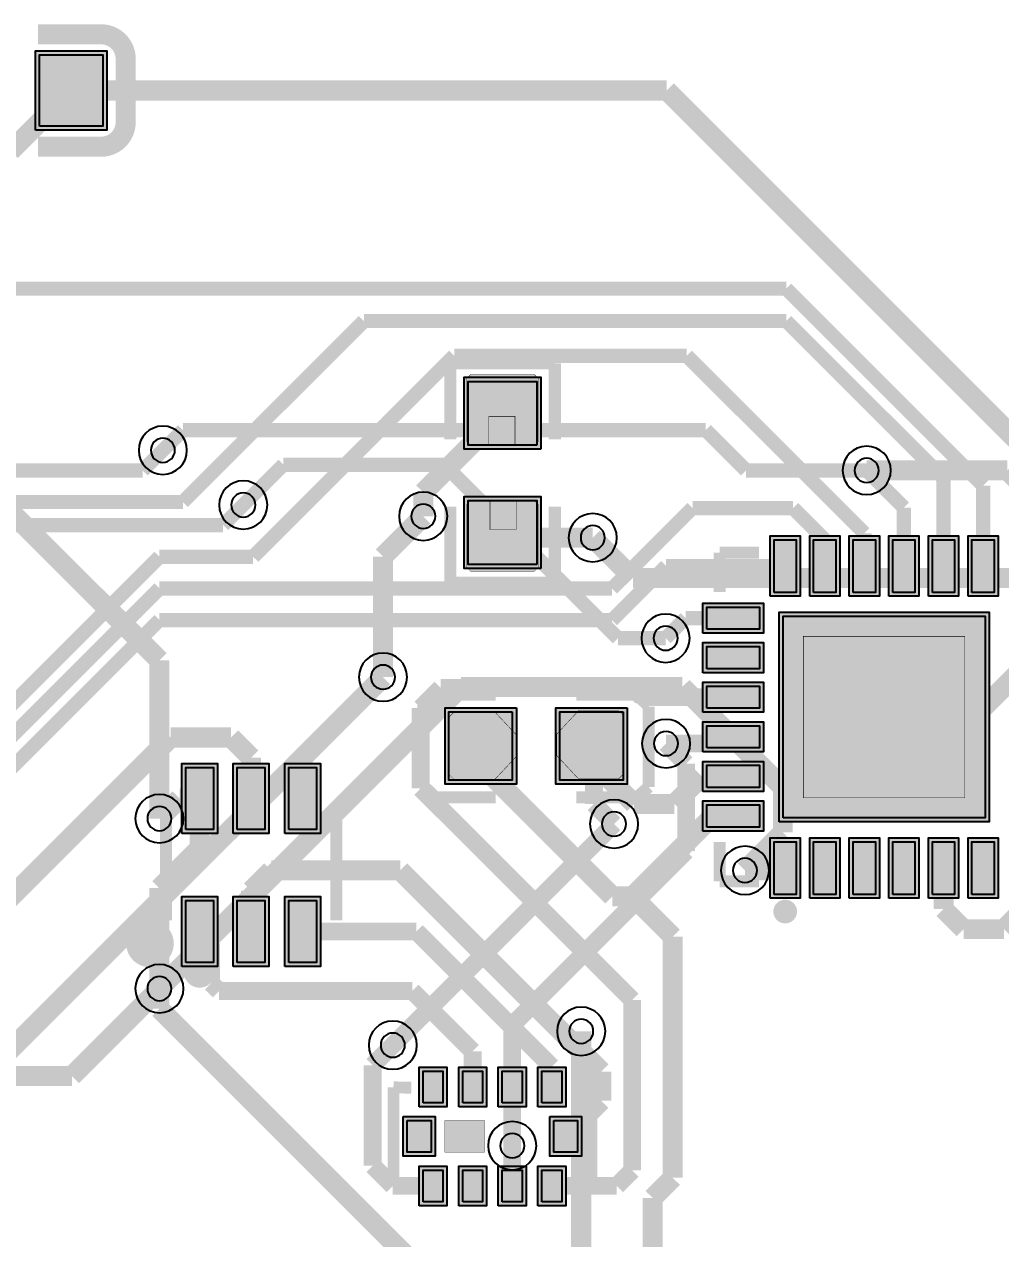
# Model space of a CAD drawing. Header units: millimetres. Extents: x 15 to 87.1, y 6.4 to 62.
# Drawn here: x 60.51 to 72.84, y 38.33 to 53.67 of the extents above; entities that cross this region are included whole.
import ezdxf

# ---------------------------------------------------------------- set-up
doc = ezdxf.new("R2010")
doc.units = ezdxf.units.MM
doc.header["$MEASUREMENT"] = 0
for name, color, linetype, true_color in [('Bottom-Layer', 7, 'Continuous', 0x0000ff), ('Document-Layer', 7, 'Continuous', 0xffffff), ('Hole-Layer', 7, 'Continuous', 0x222222), ('Multi-Layer', 7, 'Continuous', 0xc0c0c0), ('Top-Layer', 7, 'Continuous', 0xff0000), ('Top-Paste-Mask-Layer', 7, 'Continuous', 0x808080), ('Top-Silkscreen-Layer', 7, 'Continuous', 0xffcc00), ('Top-Solder-Mask-Layer', 7, 'Continuous', 0x800080)]:
    doc.layers.add(name, color=color, linetype=linetype, true_color=true_color)

msp = doc.modelspace()

# ---------------------------------------------------------------- hatches: boundary and pattern name
at = {"layer": 'Document-Layer'}
msp.add_hatch(color=256, dxfattribs=at).paths.add_polyline_path([(65.821, 39.824), (66.321, 39.824), (66.321, 39.424), (65.821, 39.424)])
msp.add_hatch(color=256, dxfattribs=at).paths.add_polyline_path([(65.821, 39.824), (66.321, 39.824), (66.321, 39.424), (65.821, 39.424)])
at = {"layer": 'Top-Layer'}
for points in [[(60.699, 52.387), (60.699, 53.287), (61.499, 53.287), (61.499, 52.387)], [(66.98, 48.356), (66.116, 48.356), (66.116, 49.163), (66.98, 49.163)], [(66.98, 46.849), (66.116, 46.849), (66.116, 47.656), (66.98, 47.656)], [(69.979, 46.497), (69.979, 47.162), (70.259, 47.162), (70.259, 46.497)], [(70.478, 46.497), (70.478, 47.162), (70.758, 47.162), (70.758, 46.497)], [(70.979, 46.497), (70.979, 47.162), (71.259, 47.162), (71.259, 46.497)], [(71.478, 46.497), (71.478, 47.162), (71.758, 47.162), (71.758, 46.497)], [(71.979, 46.497), (71.979, 47.162), (72.259, 47.162), (72.259, 46.497)], [(72.478, 46.497), (72.478, 47.162), (72.758, 47.162), (72.758, 46.497)], [(69.128, 46.032), (69.128, 46.312), (69.793, 46.312), (69.793, 46.032)], [(70.093, 43.647), (70.093, 46.197), (72.643, 46.197), (72.643, 43.647)], [(69.128, 45.532), (69.128, 45.812), (69.793, 45.812), (69.793, 45.532)], [(69.128, 45.032), (69.128, 45.312), (69.793, 45.312), (69.793, 45.032)], [(66.672, 44.988), (66.672, 44.124), (65.872, 44.124), (65.872, 44.988)], [(68.072, 44.988), (68.072, 44.124), (67.272, 44.124), (67.272, 44.988)], [(69.128, 44.532), (69.128, 44.812), (69.793, 44.812), (69.793, 44.532)], [(62.548, 43.503), (62.548, 44.283), (62.898, 44.283), (62.898, 43.503)], [(63.198, 43.503), (63.198, 44.283), (63.548, 44.283), (63.548, 43.503)], [(63.848, 43.503), (63.848, 44.283), (64.198, 44.283), (64.198, 43.503)], [(69.128, 44.032), (69.128, 44.312), (69.793, 44.312), (69.793, 44.032)], [(69.128, 43.532), (69.128, 43.812), (69.793, 43.812), (69.793, 43.532)], [(69.979, 42.682), (69.979, 43.347), (70.259, 43.347), (70.259, 42.682)], [(70.478, 42.682), (70.478, 43.347), (70.758, 43.347), (70.758, 42.682)], [(70.979, 42.682), (70.979, 43.347), (71.259, 43.347), (71.259, 42.682)], [(71.478, 42.682), (71.478, 43.347), (71.758, 43.347), (71.758, 42.682)], [(71.979, 42.682), (71.979, 43.347), (72.259, 43.347), (72.259, 42.682)], [(72.478, 42.682), (72.478, 43.347), (72.758, 43.347), (72.758, 42.682)], [(62.548, 41.823), (62.548, 42.603), (62.898, 42.603), (62.898, 41.823)], [(63.198, 41.823), (63.198, 42.603), (63.548, 42.603), (63.548, 41.823)], [(63.848, 41.823), (63.848, 42.603), (64.198, 42.603), (64.198, 41.823)], [(65.546, 40.049), (65.546, 40.449), (65.796, 40.449), (65.796, 40.049)], [(66.046, 40.049), (66.046, 40.449), (66.296, 40.449), (66.296, 40.049)], [(66.546, 40.049), (66.546, 40.449), (66.796, 40.449), (66.796, 40.049)], [(67.046, 40.049), (67.046, 40.449), (67.296, 40.449), (67.296, 40.049)], [(65.346, 39.824), (65.646, 39.824), (65.646, 39.424), (65.346, 39.424)], [(67.196, 39.824), (67.496, 39.824), (67.496, 39.424), (67.196, 39.424)], [(65.546, 38.799), (65.546, 39.199), (65.796, 39.199), (65.796, 38.799)], [(66.046, 38.799), (66.046, 39.199), (66.296, 39.199), (66.296, 38.799)], [(66.546, 38.799), (66.546, 39.199), (66.796, 39.199), (66.796, 38.799)], [(67.046, 38.799), (67.046, 39.199), (67.296, 39.199), (67.296, 38.799)]]:
    msp.add_hatch(color=256, dxfattribs=at).paths.add_polyline_path(points)
at = {"layer": 'Top-Paste-Mask-Layer'}
for points in [[(60.699, 52.387), (60.699, 53.287), (61.499, 53.287), (61.499, 52.387)], [(66.098, 49.201), (66.148, 49.251), (66.948, 49.251), (66.998, 49.201), (66.998, 48.401), (66.948, 48.351), (66.706, 48.351), (66.706, 48.721), (66.376, 48.721), (66.376, 48.351), (66.148, 48.351), (66.098, 48.401)], [(66.098, 49.201), (66.148, 49.251), (66.948, 49.251), (66.998, 49.201), (66.998, 48.401), (66.948, 48.351), (66.706, 48.351), (66.706, 48.721), (66.376, 48.721), (66.376, 48.351), (66.148, 48.351), (66.098, 48.401)], [(66.998, 46.811), (66.948, 46.761), (66.148, 46.761), (66.098, 46.811), (66.098, 47.611), (66.148, 47.661), (66.39, 47.661), (66.39, 47.291), (66.72, 47.291), (66.72, 47.661), (66.948, 47.661), (66.998, 47.611)], [(66.998, 46.811), (66.948, 46.761), (66.148, 46.761), (66.098, 46.811), (66.098, 47.611), (66.148, 47.661), (66.39, 47.661), (66.39, 47.291), (66.72, 47.291), (66.72, 47.661), (66.948, 47.661), (66.998, 47.611)], [(69.978, 47.162), (70.258, 47.162), (70.258, 46.497), (69.978, 46.497)], [(69.978, 47.162), (70.258, 47.162), (70.258, 46.497), (69.978, 46.497)], [(70.478, 47.162), (70.758, 47.162), (70.758, 46.497), (70.478, 46.497)], [(70.478, 47.162), (70.758, 47.162), (70.758, 46.497), (70.478, 46.497)], [(70.978, 47.162), (71.258, 47.162), (71.258, 46.497), (70.978, 46.497)], [(70.978, 47.162), (71.258, 47.162), (71.258, 46.497), (70.978, 46.497)], [(71.478, 47.162), (71.758, 47.162), (71.758, 46.497), (71.478, 46.497)], [(71.478, 47.162), (71.758, 47.162), (71.758, 46.497), (71.478, 46.497)], [(71.978, 47.162), (72.258, 47.162), (72.258, 46.497), (71.978, 46.497)], [(71.978, 47.162), (72.258, 47.162), (72.258, 46.497), (71.978, 46.497)], [(72.478, 47.162), (72.758, 47.162), (72.758, 46.497), (72.478, 46.497)], [(72.478, 47.162), (72.758, 47.162), (72.758, 46.497), (72.478, 46.497)], [(69.793, 46.032), (69.128, 46.032), (69.128, 46.312), (69.793, 46.312)], [(69.793, 46.032), (69.128, 46.032), (69.128, 46.312), (69.793, 46.312)], [(70.348, 45.942), (72.388, 45.942), (72.388, 43.902), (70.348, 43.902)], [(70.348, 45.942), (72.388, 45.942), (72.388, 43.902), (70.348, 43.902)], [(69.793, 45.532), (69.128, 45.532), (69.128, 45.812), (69.793, 45.812)], [(69.793, 45.532), (69.128, 45.532), (69.128, 45.812), (69.793, 45.812)], [(69.793, 45.032), (69.128, 45.032), (69.128, 45.312), (69.793, 45.312)], [(69.793, 45.032), (69.128, 45.032), (69.128, 45.312), (69.793, 45.312)], [(66.721, 44.699), (66.721, 44.422), (66.446, 44.128), (65.943, 44.128), (65.879, 44.192), (65.879, 44.928), (65.943, 44.992), (66.446, 44.992)], [(66.721, 44.699), (66.721, 44.422), (66.446, 44.128), (65.943, 44.128), (65.879, 44.192), (65.879, 44.928), (65.943, 44.992), (66.446, 44.992)], [(67.236, 44.71), (67.51, 45.004), (68.014, 45.004), (68.078, 44.939), (68.078, 44.204), (68.014, 44.139), (67.51, 44.139), (67.236, 44.433)], [(67.236, 44.71), (67.51, 45.004), (68.014, 45.004), (68.078, 44.939), (68.078, 44.204), (68.014, 44.139), (67.51, 44.139), (67.236, 44.433)], [(69.793, 44.532), (69.128, 44.532), (69.128, 44.812), (69.793, 44.812)], [(69.793, 44.532), (69.128, 44.532), (69.128, 44.812), (69.793, 44.812)], [(62.548, 43.503), (62.548, 44.283), (62.898, 44.283), (62.898, 43.503)], [(63.198, 43.503), (63.198, 44.283), (63.548, 44.283), (63.548, 43.503)], [(63.848, 43.503), (63.848, 44.283), (64.198, 44.283), (64.198, 43.503)], [(69.793, 44.032), (69.128, 44.032), (69.128, 44.312), (69.793, 44.312)], [(69.793, 44.032), (69.128, 44.032), (69.128, 44.312), (69.793, 44.312)], [(69.793, 43.532), (69.128, 43.532), (69.128, 43.812), (69.793, 43.812)], [(69.793, 43.532), (69.128, 43.532), (69.128, 43.812), (69.793, 43.812)], [(69.978, 42.682), (69.978, 43.347), (70.258, 43.347), (70.258, 42.682)], [(69.978, 42.682), (69.978, 43.347), (70.258, 43.347), (70.258, 42.682)], [(70.478, 42.682), (70.478, 43.347), (70.758, 43.347), (70.758, 42.682)], [(70.478, 42.682), (70.478, 43.347), (70.758, 43.347), (70.758, 42.682)], [(70.978, 42.682), (70.978, 43.347), (71.258, 43.347), (71.258, 42.682)], [(70.978, 42.682), (70.978, 43.347), (71.258, 43.347), (71.258, 42.682)], [(71.478, 42.682), (71.478, 43.347), (71.758, 43.347), (71.758, 42.682)], [(71.478, 42.682), (71.478, 43.347), (71.758, 43.347), (71.758, 42.682)], [(71.978, 42.682), (71.978, 43.347), (72.258, 43.347), (72.258, 42.682)], [(71.978, 42.682), (71.978, 43.347), (72.258, 43.347), (72.258, 42.682)], [(72.478, 42.682), (72.478, 43.347), (72.758, 43.347), (72.758, 42.682)], [(72.478, 42.682), (72.478, 43.347), (72.758, 43.347), (72.758, 42.682)], [(62.548, 41.823), (62.548, 42.603), (62.898, 42.603), (62.898, 41.823)], [(63.198, 41.823), (63.198, 42.603), (63.548, 42.603), (63.548, 41.823)], [(63.848, 41.823), (63.848, 42.603), (64.198, 42.603), (64.198, 41.823)], [(65.546, 40.049), (65.546, 40.449), (65.796, 40.449), (65.796, 40.049)], [(66.046, 40.049), (66.046, 40.449), (66.296, 40.449), (66.296, 40.049)], [(66.546, 40.049), (66.546, 40.449), (66.796, 40.449), (66.796, 40.049)], [(67.046, 40.049), (67.046, 40.449), (67.296, 40.449), (67.296, 40.049)], [(65.346, 39.824), (65.646, 39.824), (65.646, 39.424), (65.346, 39.424)], [(67.196, 39.824), (67.496, 39.824), (67.496, 39.424), (67.196, 39.424)], [(65.546, 38.799), (65.546, 39.199), (65.796, 39.199), (65.796, 38.799)], [(66.046, 38.799), (66.046, 39.199), (66.296, 39.199), (66.296, 38.799)], [(66.546, 38.799), (66.546, 39.199), (66.796, 39.199), (66.796, 38.799)], [(67.046, 38.799), (67.046, 39.199), (67.296, 39.199), (67.296, 38.799)]]:
    msp.add_hatch(color=256, dxfattribs=at).paths.add_polyline_path(points)
at = {"layer": 'Top-Silkscreen-Layer'}
msp.add_hatch(color=256, dxfattribs=at).paths.add_polyline_path([(65.821, 39.824), (66.321, 39.824), (66.321, 39.424), (65.821, 39.424)])
msp.add_hatch(color=256, dxfattribs=at).paths.add_polyline_path([(65.821, 39.824), (66.321, 39.824), (66.321, 39.424), (65.821, 39.424)])
at = {"layer": 'Top-Solder-Mask-Layer'}
for points in [[(60.649, 52.336), (60.649, 53.338), (61.55, 53.338), (61.55, 52.336)], [(67.031, 48.305), (66.065, 48.305), (66.065, 49.214), (67.031, 49.214)], [(67.031, 46.799), (66.065, 46.799), (66.065, 47.707), (67.031, 47.707)], [(69.928, 46.447), (69.928, 47.212), (70.309, 47.212), (70.309, 46.447)], [(70.428, 46.447), (70.428, 47.212), (70.808, 47.212), (70.808, 46.447)], [(70.928, 46.447), (70.928, 47.212), (71.309, 47.212), (71.309, 46.447)], [(71.428, 46.447), (71.428, 47.212), (71.808, 47.212), (71.808, 46.447)], [(71.928, 46.447), (71.928, 47.212), (72.309, 47.212), (72.309, 46.447)], [(72.428, 46.447), (72.428, 47.212), (72.808, 47.212), (72.808, 46.447)], [(69.078, 45.982), (69.078, 46.362), (69.843, 46.362), (69.843, 45.982)], [(70.043, 43.597), (70.043, 46.247), (72.693, 46.247), (72.693, 43.597)], [(69.078, 45.482), (69.078, 45.862), (69.843, 45.862), (69.843, 45.482)], [(69.078, 44.982), (69.078, 45.362), (69.843, 45.362), (69.843, 44.982)], [(66.723, 45.038), (66.723, 44.073), (65.822, 44.073), (65.822, 45.038)], [(68.123, 45.038), (68.123, 44.073), (67.221, 44.073), (67.221, 45.038)], [(69.078, 44.482), (69.078, 44.862), (69.843, 44.862), (69.843, 44.482)], [(69.078, 43.982), (69.078, 44.362), (69.843, 44.362), (69.843, 43.982)], [(62.497, 43.452), (62.497, 44.334), (62.949, 44.334), (62.949, 43.452)], [(63.147, 43.452), (63.147, 44.334), (63.599, 44.334), (63.599, 43.452)], [(63.797, 43.452), (63.797, 44.334), (64.249, 44.334), (64.249, 43.452)], [(69.078, 43.482), (69.078, 43.862), (69.843, 43.862), (69.843, 43.482)], [(69.928, 42.632), (69.928, 43.397), (70.309, 43.397), (70.309, 42.632)], [(70.428, 42.632), (70.428, 43.397), (70.808, 43.397), (70.808, 42.632)], [(70.928, 42.632), (70.928, 43.397), (71.309, 43.397), (71.309, 42.632)], [(71.428, 42.632), (71.428, 43.397), (71.808, 43.397), (71.808, 42.632)], [(71.928, 42.632), (71.928, 43.397), (72.309, 43.397), (72.309, 42.632)], [(72.428, 42.632), (72.428, 43.397), (72.808, 43.397), (72.808, 42.632)], [(62.497, 41.772), (62.497, 42.654), (62.949, 42.654), (62.949, 41.772)], [(63.147, 41.772), (63.147, 42.654), (63.599, 42.654), (63.599, 41.772)], [(63.797, 41.772), (63.797, 42.654), (64.249, 42.654), (64.249, 41.772)], [(65.495, 39.998), (65.495, 40.5), (65.847, 40.5), (65.847, 39.998)], [(65.995, 39.998), (65.995, 40.5), (66.347, 40.5), (66.347, 39.998)], [(66.495, 39.998), (66.495, 40.5), (66.847, 40.5), (66.847, 39.998)], [(66.995, 39.998), (66.995, 40.5), (67.347, 40.5), (67.347, 39.998)], [(65.295, 39.875), (65.697, 39.875), (65.697, 39.373), (65.295, 39.373)], [(67.145, 39.875), (67.547, 39.875), (67.547, 39.373), (67.145, 39.373)], [(65.495, 38.748), (65.495, 39.25), (65.847, 39.25), (65.847, 38.748)], [(65.995, 38.748), (65.995, 39.25), (66.347, 39.25), (66.347, 38.748)], [(66.495, 38.748), (66.495, 39.25), (66.847, 39.25), (66.847, 38.748)], [(66.995, 38.748), (66.995, 39.25), (67.347, 39.25), (67.347, 38.748)]]:
    msp.add_hatch(color=256, dxfattribs=at).paths.add_polyline_path(points)

# ---------------------------------------------------------------- linework, layer by layer
at = {"layer": 'Bottom-Layer'}
for points, const_width in [([(62.258, 48.292), (62.512, 48.546)], 0.18), ([(62.512, 48.546), (69.116, 48.546)], 0.18), ([(69.116, 48.546), (69.624, 48.038)], 0.18), ([(62.215, 45.639), (59.699, 48.155)], 0.254), ([(63.274, 47.601), (63.782, 48.109)], 0.18), ([(63.782, 48.109), (65.814, 48.109)], 0.18), ([(65.814, 48.109), (68.005, 45.918)], 0.18), ([(69.624, 48.038), (71.148, 48.038)], 0.18), ([(71.148, 48.038), (72.926, 48.038)], 0.252), ([(72.926, 48.038), (75.675, 45.29)], 0.252), ([(65.039, 46.95), (65.547, 47.458)], 0.254), ([(68.196, 46.68), (67.688, 47.188)], 0.252), ([(65.039, 45.426), (65.039, 46.95)], 0.254), ([(73.276, 46.68), (68.196, 46.68)], 0.252), ([(68.005, 45.918), (68.608, 45.918)], 0.18), ([(62.215, 43.639), (62.215, 45.639)], 0.254), ([(71.613, 44.031), (73.262, 45.68)], 0.252), ([(65.039, 45.426), (55.387, 35.774)], 0.254), ([(62.215, 41.491), (66.025, 45.301)], 0.252), ([(66.025, 45.301), (68.819, 45.301)], 0.252), ([(68.819, 45.301), (70.089, 44.031)], 0.252), ([(68.868, 44.333), (68.614, 44.587)], 0.225), ([(68.868, 43.228), (68.868, 44.333)], 0.225), ([(70.089, 44.031), (70.089, 43.464)], 0.252), ([(70.089, 44.031), (71.613, 44.031)], 0.252), ([(65.163, 40.777), (67.957, 43.571)], 0.225), ([(70.089, 43.464), (69.611, 42.985)], 0.252), ([(66.671, 41.031), (68.868, 43.228)], 0.225), ([(66.671, 39.507), (66.671, 41.031)], 0.225), ([(67.542, 40.952), (67.542, 37.904)], 0.254)]:
    msp.add_lwpolyline(points, dxfattribs=dict(at, const_width=const_width))
at = {"layer": 'Document-Layer'}
for points, const_width in [([(70.044, 42.965, 1), (70.193, 42.965, 1)], 0.15), ([(70.044, 42.965, 1), (70.193, 42.965, 1)], 0.15), ([(62.623, 41.703, 1), (62.823, 41.703, 1)], 0.2), ([(62.623, 41.703, 1), (62.823, 41.703, 1)], 0.2)]:
    msp.add_lwpolyline(points, format="xyb", close=True, dxfattribs=dict(at, const_width=const_width))
at = {"layer": 'Document-Layer', "const_width": 0.00508}
msp.add_lwpolyline([(65.821, 39.824), (66.321, 39.824), (66.321, 39.424), (65.821, 39.424)], close=True, dxfattribs=at)
msp.add_lwpolyline([(65.821, 39.824), (66.321, 39.824), (66.321, 39.424), (65.821, 39.424)], close=True, dxfattribs=at)
at = {"layer": 'Hole-Layer'}
for points in [[(62.106, 48.292, 1), (62.411, 48.292), (62.411, 48.292, 1), (62.106, 48.292)], [(70.996, 48.038, 1), (71.301, 48.038), (71.301, 48.038, 1), (70.996, 48.038)], [(63.122, 47.601, 1), (63.427, 47.601), (63.427, 47.601, 1), (63.122, 47.601)], [(65.395, 47.458, 1), (65.7, 47.458), (65.7, 47.458, 1), (65.395, 47.458)], [(67.536, 47.188, 1), (67.841, 47.188), (67.841, 47.188, 1), (67.536, 47.188)], [(68.456, 45.918, 1), (68.761, 45.918), (68.761, 45.918, 1), (68.456, 45.918)], [(64.887, 45.426, 1), (65.192, 45.426), (65.192, 45.426, 1), (64.887, 45.426)], [(68.461, 44.587, 1), (68.766, 44.587), (68.766, 44.587, 1), (68.461, 44.587)], [(62.063, 43.639, 1), (62.368, 43.639), (62.368, 43.639, 1), (62.063, 43.639)], [(67.804, 43.571, 1), (68.11, 43.571), (68.11, 43.571, 1), (67.804, 43.571)], [(69.458, 42.985, 1), (69.763, 42.985), (69.763, 42.985, 1), (69.458, 42.985)], [(62.063, 41.491, 1), (62.368, 41.491), (62.368, 41.491, 1), (62.063, 41.491)], [(67.39, 40.952, 1), (67.695, 40.952), (67.695, 40.952, 1), (67.39, 40.952)], [(65.01, 40.777, 1), (65.316, 40.777), (65.316, 40.777, 1), (65.01, 40.777)], [(66.519, 39.507, 1), (66.824, 39.507), (66.824, 39.507, 1), (66.519, 39.507)]]:
    msp.add_lwpolyline(points, format="xyb", dxfattribs=at)
at = {"layer": 'Multi-Layer'}
for points in [[(61.953, 48.292, 1), (62.563, 48.292), (62.563, 48.292, 1), (61.953, 48.292)], [(70.843, 48.038, 1), (71.453, 48.038), (71.453, 48.038, 1), (70.843, 48.038)], [(62.969, 47.601, 1), (63.579, 47.601), (63.579, 47.601, 1), (62.969, 47.601)], [(65.242, 47.458, 1), (65.852, 47.458), (65.852, 47.458, 1), (65.242, 47.458)], [(67.383, 47.188, 1), (67.993, 47.188), (67.993, 47.188, 1), (67.383, 47.188)], [(68.303, 45.918, 1), (68.913, 45.918), (68.913, 45.918, 1), (68.303, 45.918)], [(64.734, 45.426, 1), (65.344, 45.426), (65.344, 45.426, 1), (64.734, 45.426)], [(68.309, 44.587, 1), (68.919, 44.587), (68.919, 44.587, 1), (68.309, 44.587)], [(61.91, 43.639, 1), (62.52, 43.639), (62.52, 43.639, 1), (61.91, 43.639)], [(67.652, 43.571, 1), (68.262, 43.571), (68.262, 43.571, 1), (67.652, 43.571)], [(69.306, 42.985, 1), (69.916, 42.985), (69.916, 42.985, 1), (69.306, 42.985)], [(61.91, 41.491, 1), (62.52, 41.491), (62.52, 41.491, 1), (61.91, 41.491)], [(67.237, 40.952, 1), (67.847, 40.952), (67.847, 40.952, 1), (67.237, 40.952)], [(64.858, 40.777, 1), (65.468, 40.777), (65.468, 40.777, 1), (64.858, 40.777)], [(66.366, 39.507, 1), (66.976, 39.507), (66.976, 39.507, 1), (66.366, 39.507)]]:
    msp.add_lwpolyline(points, format="xyb", dxfattribs=at)
at = {"layer": 'Top-Layer'}
for points in [[(60.699, 52.387), (60.699, 53.287), (61.499, 53.287), (61.499, 52.387)], [(66.98, 48.356), (66.116, 48.356), (66.116, 49.163), (66.98, 49.163)], [(66.98, 46.849), (66.116, 46.849), (66.116, 47.656), (66.98, 47.656)], [(69.979, 46.497), (69.979, 47.162), (70.259, 47.162), (70.259, 46.497)], [(70.478, 46.497), (70.478, 47.162), (70.758, 47.162), (70.758, 46.497)], [(70.979, 46.497), (70.979, 47.162), (71.259, 47.162), (71.259, 46.497)], [(71.478, 46.497), (71.478, 47.162), (71.758, 47.162), (71.758, 46.497)], [(71.979, 46.497), (71.979, 47.162), (72.259, 47.162), (72.259, 46.497)], [(72.478, 46.497), (72.478, 47.162), (72.758, 47.162), (72.758, 46.497)], [(69.128, 46.032), (69.128, 46.312), (69.793, 46.312), (69.793, 46.032)], [(70.093, 43.647), (70.093, 46.197), (72.643, 46.197), (72.643, 43.647)], [(69.128, 45.532), (69.128, 45.812), (69.793, 45.812), (69.793, 45.532)], [(69.128, 45.032), (69.128, 45.312), (69.793, 45.312), (69.793, 45.032)], [(66.672, 44.988), (66.672, 44.124), (65.872, 44.124), (65.872, 44.988)], [(68.072, 44.988), (68.072, 44.124), (67.272, 44.124), (67.272, 44.988)], [(69.128, 44.532), (69.128, 44.812), (69.793, 44.812), (69.793, 44.532)], [(62.548, 43.503), (62.548, 44.283), (62.898, 44.283), (62.898, 43.503)], [(63.198, 43.503), (63.198, 44.283), (63.548, 44.283), (63.548, 43.503)], [(63.848, 43.503), (63.848, 44.283), (64.198, 44.283), (64.198, 43.503)], [(69.128, 44.032), (69.128, 44.312), (69.793, 44.312), (69.793, 44.032)], [(69.128, 43.532), (69.128, 43.812), (69.793, 43.812), (69.793, 43.532)], [(69.979, 42.682), (69.979, 43.347), (70.259, 43.347), (70.259, 42.682)], [(70.478, 42.682), (70.478, 43.347), (70.758, 43.347), (70.758, 42.682)], [(70.979, 42.682), (70.979, 43.347), (71.259, 43.347), (71.259, 42.682)], [(71.478, 42.682), (71.478, 43.347), (71.758, 43.347), (71.758, 42.682)], [(71.979, 42.682), (71.979, 43.347), (72.259, 43.347), (72.259, 42.682)], [(72.478, 42.682), (72.478, 43.347), (72.758, 43.347), (72.758, 42.682)], [(62.548, 41.823), (62.548, 42.603), (62.898, 42.603), (62.898, 41.823)], [(63.198, 41.823), (63.198, 42.603), (63.548, 42.603), (63.548, 41.823)], [(63.848, 41.823), (63.848, 42.603), (64.198, 42.603), (64.198, 41.823)], [(65.546, 40.049), (65.546, 40.449), (65.796, 40.449), (65.796, 40.049)], [(66.046, 40.049), (66.046, 40.449), (66.296, 40.449), (66.296, 40.049)], [(66.546, 40.049), (66.546, 40.449), (66.796, 40.449), (66.796, 40.049)], [(67.046, 40.049), (67.046, 40.449), (67.296, 40.449), (67.296, 40.049)], [(65.346, 39.824), (65.646, 39.824), (65.646, 39.424), (65.346, 39.424)], [(67.196, 39.824), (67.496, 39.824), (67.496, 39.424), (67.196, 39.424)], [(65.546, 38.799), (65.546, 39.199), (65.796, 39.199), (65.796, 38.799)], [(66.046, 38.799), (66.046, 39.199), (66.296, 39.199), (66.296, 38.799)], [(66.546, 38.799), (66.546, 39.199), (66.796, 39.199), (66.796, 38.799)], [(67.046, 38.799), (67.046, 39.199), (67.296, 39.199), (67.296, 38.799)]]:
    msp.add_lwpolyline(points, close=True, dxfattribs=at)
for points, const_width in [([(61.099, 52.837), (60.337, 52.075)], 0.254), ([(68.623, 52.837), (61.099, 52.837)], 0.254), ([(76.385, 45.075), (68.623, 52.837)], 0.254), ([(51.885, 50.334), (70.131, 50.334)], 0.18), ([(70.131, 50.334), (72.618, 47.846)], 0.18), ([(62.512, 47.639), (64.798, 49.925)], 0.18), ([(64.798, 49.925), (70.132, 49.925)], 0.18), ([(70.132, 49.925), (72.119, 47.938)], 0.18), ([(63.399, 46.946), (65.939, 49.486)], 0.18), ([(65.939, 49.486), (68.876, 49.486)], 0.18), ([(68.876, 49.486), (71.119, 47.244)], 0.18), ([(65.547, 47.758), (66.548, 48.759)], 0.254), ([(62.004, 48.038), (62.258, 48.292)], 0.18), ([(53.876, 48.038), (62.004, 48.038)], 0.18), ([(71.148, 48.038), (71.618, 47.568)], 0.18), ([(72.119, 47.938), (72.119, 46.83)], 0.18), ([(65.547, 47.458), (65.547, 47.758)], 0.254), ([(72.618, 47.846), (72.618, 46.83)], 0.18), ([(53.876, 47.639), (62.512, 47.639)], 0.18), ([(63.02, 47.347), (63.274, 47.601)], 0.18), ([(67.932, 46.546), (68.948, 47.562)], 0.18), ([(68.948, 47.562), (70.218, 47.562)], 0.18), ([(70.218, 47.562), (70.618, 47.162)], 0.18), ([(71.618, 47.568), (71.618, 46.83)], 0.18), ([(54.13, 47.347), (63.02, 47.347)], 0.18), ([(66.612, 47.188), (66.548, 47.253)], 0.252), ([(67.688, 47.188), (66.612, 47.188)], 0.252), ([(71.119, 47.244), (71.119, 46.83)], 0.18), ([(70.618, 47.162), (70.618, 46.83)], 0.18), ([(59.676, 44.406), (62.216, 46.946)], 0.18), ([(62.216, 46.946), (63.399, 46.946)], 0.18), ([(67.932, 46.147), (68.615, 46.83)], 0.18), ([(68.615, 46.83), (70.119, 46.83)], 0.18), ([(59.676, 44.006), (62.216, 46.546)], 0.18), ([(62.216, 46.546), (67.932, 46.546)], 0.18), ([(59.676, 43.607), (62.216, 46.147)], 0.18), ([(62.216, 46.147), (67.932, 46.147)], 0.18), ([(68.608, 45.918), (68.862, 46.172)], 0.18), ([(68.862, 46.172), (69.461, 46.172)], 0.18), ([(64.023, 44.41), (65.039, 45.426)], 0.254), ([(65.515, 45.036), (65.769, 45.29)], 0.225), ([(65.769, 45.29), (68.191, 45.29)], 0.225), ([(68.191, 45.29), (68.309, 45.172)], 0.225), ([(68.309, 45.172), (69.461, 45.172)], 0.225), ([(65.515, 44.02), (65.515, 45.036)], 0.225), ([(62.357, 44.664), (58.801, 41.108)], 0.254), ([(63.119, 44.664), (62.357, 44.664)], 0.254), ([(63.373, 44.41), (63.119, 44.664)], 0.254), ([(66.272, 44.321), (66.272, 44.555)], 0.252), ([(67.703, 44.333), (67.672, 44.555)], 0.225), ([(68.614, 44.587), (69.375, 44.587)], 0.225), ([(69.375, 44.587), (69.461, 44.672)], 0.225), ([(63.373, 43.893), (63.373, 44.41)], 0.254), ([(64.023, 43.893), (64.023, 44.41)], 0.254), ([(67.937, 42.656), (66.272, 44.321)], 0.252), ([(67.703, 44.333), (68.211, 43.825)], 0.252), ([(67.703, 43.825), (67.703, 44.333)], 0.225), ([(68.719, 43.825), (69.066, 44.172)], 0.252), ([(69.066, 44.172), (69.461, 44.172)], 0.252), ([(68.187, 41.348), (65.515, 44.02)], 0.225), ([(62.469, 43.893), (62.215, 43.639)], 0.254), ([(62.723, 43.893), (62.469, 43.893)], 0.254), ([(62.723, 43.893), (62.723, 43.269)], 0.252), ([(67.957, 43.571), (67.703, 43.825)], 0.225), ([(68.211, 43.825), (68.719, 43.825)], 0.252), ([(69.207, 43.672), (68.191, 42.656)], 0.252), ([(69.461, 43.672), (69.207, 43.672)], 0.252), ([(62.723, 43.269), (62.215, 42.761)], 0.252), ([(63.373, 42.73), (63.627, 42.984)], 0.254), ([(63.627, 42.984), (65.256, 42.984)], 0.254), ([(65.256, 42.984), (67.796, 40.444)], 0.254), ([(69.611, 42.985), (70.089, 42.985)], 0.252), ([(70.089, 42.985), (70.119, 43.015)], 0.252), ([(72.119, 42.496), (72.119, 43.015)], 0.252), ([(62.215, 42.761), (62.215, 41.491)], 0.252), ([(63.373, 42.213), (63.373, 42.73)], 0.254), ([(73.389, 42.75), (72.881, 42.242)], 0.252), ([(68.191, 42.656), (67.937, 42.656)], 0.252), ([(68.191, 42.656), (68.699, 42.148)], 0.252), ([(72.373, 42.242), (72.119, 42.496)], 0.252), ([(72.881, 42.242), (72.373, 42.242)], 0.252), ([(62.869, 42.067), (62.723, 42.213)], 0.225), ([(65.461, 42.213), (64.023, 42.213)], 0.225), ([(67.171, 40.503), (65.461, 42.213)], 0.225), ([(68.699, 42.148), (68.699, 39.101)], 0.252), ([(62.869, 41.559), (62.869, 42.067)], 0.225), ([(62.215, 41.491), (61.11, 40.386)], 0.254), ([(62.215, 41.491), (62.215, 41.237)], 0.252), ([(62.968, 41.461), (62.869, 41.559)], 0.225), ([(65.409, 41.461), (62.968, 41.461)], 0.225), ([(66.171, 40.699), (65.409, 41.461)], 0.225), ([(68.187, 39.194), (68.187, 41.348)], 0.225), ([(62.215, 41.237), (66.025, 37.427)], 0.252), ([(67.542, 40.698), (67.542, 40.952)], 0.254), ([(64.909, 40.523), (65.163, 40.777)], 0.225), ([(66.171, 40.249), (66.171, 40.699)], 0.225), ([(61.11, 40.386), (53.839, 40.386)], 0.254), ([(64.909, 39.253), (64.909, 40.523)], 0.225), ([(67.171, 40.249), (67.171, 40.503)], 0.225), ([(67.796, 40.444), (67.796, 40.074)], 0.254), ([(67.796, 40.074), (67.346, 39.624)], 0.254), ([(66.671, 38.999), (66.671, 39.507)], 0.225), ([(65.163, 38.999), (64.909, 39.253)], 0.225), ([(67.992, 38.999), (68.187, 39.194)], 0.225), ([(68.699, 39.101), (68.445, 38.846)], 0.252), ([(65.671, 38.999), (65.163, 38.999)], 0.225), ([(67.171, 38.999), (67.992, 38.999)], 0.225), ([(68.445, 38.846), (68.445, 36.815)], 0.252)]:
    msp.add_lwpolyline(points, dxfattribs=dict(at, const_width=const_width))
at = {"layer": 'Top-Paste-Mask-Layer'}
for points in [[(60.699, 52.387), (60.699, 53.287), (61.499, 53.287), (61.499, 52.387)], [(62.548, 43.503), (62.548, 44.283), (62.898, 44.283), (62.898, 43.503)], [(63.198, 43.503), (63.198, 44.283), (63.548, 44.283), (63.548, 43.503)], [(63.848, 43.503), (63.848, 44.283), (64.198, 44.283), (64.198, 43.503)], [(62.548, 41.823), (62.548, 42.603), (62.898, 42.603), (62.898, 41.823)], [(63.198, 41.823), (63.198, 42.603), (63.548, 42.603), (63.548, 41.823)], [(63.848, 41.823), (63.848, 42.603), (64.198, 42.603), (64.198, 41.823)], [(65.546, 40.049), (65.546, 40.449), (65.796, 40.449), (65.796, 40.049)], [(66.046, 40.049), (66.046, 40.449), (66.296, 40.449), (66.296, 40.049)], [(66.546, 40.049), (66.546, 40.449), (66.796, 40.449), (66.796, 40.049)], [(67.046, 40.049), (67.046, 40.449), (67.296, 40.449), (67.296, 40.049)], [(65.346, 39.824), (65.646, 39.824), (65.646, 39.424), (65.346, 39.424)], [(67.196, 39.824), (67.496, 39.824), (67.496, 39.424), (67.196, 39.424)], [(65.546, 38.799), (65.546, 39.199), (65.796, 39.199), (65.796, 38.799)], [(66.046, 38.799), (66.046, 39.199), (66.296, 39.199), (66.296, 38.799)], [(66.546, 38.799), (66.546, 39.199), (66.796, 39.199), (66.796, 38.799)], [(67.046, 38.799), (67.046, 39.199), (67.296, 39.199), (67.296, 38.799)]]:
    msp.add_lwpolyline(points, close=True, dxfattribs=at)
at = {"layer": 'Top-Paste-Mask-Layer', "const_width": 0.00508}
for points in [[(66.098, 49.201), (66.148, 49.251), (66.948, 49.251), (66.998, 49.201), (66.998, 48.401), (66.948, 48.351), (66.706, 48.351), (66.706, 48.721), (66.376, 48.721), (66.376, 48.351), (66.148, 48.351), (66.098, 48.401)], [(66.098, 49.201), (66.148, 49.251), (66.948, 49.251), (66.998, 49.201), (66.998, 48.401), (66.948, 48.351), (66.706, 48.351), (66.706, 48.721), (66.376, 48.721), (66.376, 48.351), (66.148, 48.351), (66.098, 48.401)], [(66.998, 46.811), (66.948, 46.761), (66.148, 46.761), (66.098, 46.811), (66.098, 47.611), (66.148, 47.661), (66.39, 47.661), (66.39, 47.291), (66.72, 47.291), (66.72, 47.661), (66.948, 47.661), (66.998, 47.611)], [(66.998, 46.811), (66.948, 46.761), (66.148, 46.761), (66.098, 46.811), (66.098, 47.611), (66.148, 47.661), (66.39, 47.661), (66.39, 47.291), (66.72, 47.291), (66.72, 47.661), (66.948, 47.661), (66.998, 47.611)], [(69.978, 47.162), (70.258, 47.162), (70.258, 46.497), (69.978, 46.497)], [(69.978, 47.162), (70.258, 47.162), (70.258, 46.497), (69.978, 46.497)], [(70.478, 47.162), (70.758, 47.162), (70.758, 46.497), (70.478, 46.497)], [(70.478, 47.162), (70.758, 47.162), (70.758, 46.497), (70.478, 46.497)], [(70.978, 47.162), (71.258, 47.162), (71.258, 46.497), (70.978, 46.497)], [(70.978, 47.162), (71.258, 47.162), (71.258, 46.497), (70.978, 46.497)], [(71.478, 47.162), (71.758, 47.162), (71.758, 46.497), (71.478, 46.497)], [(71.478, 47.162), (71.758, 47.162), (71.758, 46.497), (71.478, 46.497)], [(71.978, 47.162), (72.258, 47.162), (72.258, 46.497), (71.978, 46.497)], [(71.978, 47.162), (72.258, 47.162), (72.258, 46.497), (71.978, 46.497)], [(72.478, 47.162), (72.758, 47.162), (72.758, 46.497), (72.478, 46.497)], [(72.478, 47.162), (72.758, 47.162), (72.758, 46.497), (72.478, 46.497)], [(69.793, 46.032), (69.128, 46.032), (69.128, 46.312), (69.793, 46.312)], [(69.793, 46.032), (69.128, 46.032), (69.128, 46.312), (69.793, 46.312)], [(70.348, 45.942), (72.388, 45.942), (72.388, 43.902), (70.348, 43.902)], [(70.348, 45.942), (72.388, 45.942), (72.388, 43.902), (70.348, 43.902)], [(69.793, 45.532), (69.128, 45.532), (69.128, 45.812), (69.793, 45.812)], [(69.793, 45.532), (69.128, 45.532), (69.128, 45.812), (69.793, 45.812)], [(69.793, 45.032), (69.128, 45.032), (69.128, 45.312), (69.793, 45.312)], [(69.793, 45.032), (69.128, 45.032), (69.128, 45.312), (69.793, 45.312)], [(66.721, 44.699), (66.721, 44.422), (66.446, 44.128), (65.943, 44.128), (65.879, 44.192), (65.879, 44.928), (65.943, 44.992), (66.446, 44.992)], [(66.721, 44.699), (66.721, 44.422), (66.446, 44.128), (65.943, 44.128), (65.879, 44.192), (65.879, 44.928), (65.943, 44.992), (66.446, 44.992)], [(67.236, 44.71), (67.51, 45.004), (68.014, 45.004), (68.078, 44.939), (68.078, 44.204), (68.014, 44.139), (67.51, 44.139), (67.236, 44.433)], [(67.236, 44.71), (67.51, 45.004), (68.014, 45.004), (68.078, 44.939), (68.078, 44.204), (68.014, 44.139), (67.51, 44.139), (67.236, 44.433)], [(69.793, 44.532), (69.128, 44.532), (69.128, 44.812), (69.793, 44.812)], [(69.793, 44.532), (69.128, 44.532), (69.128, 44.812), (69.793, 44.812)], [(69.793, 44.032), (69.128, 44.032), (69.128, 44.312), (69.793, 44.312)], [(69.793, 44.032), (69.128, 44.032), (69.128, 44.312), (69.793, 44.312)], [(69.793, 43.532), (69.128, 43.532), (69.128, 43.812), (69.793, 43.812)], [(69.793, 43.532), (69.128, 43.532), (69.128, 43.812), (69.793, 43.812)], [(69.978, 42.682), (69.978, 43.347), (70.258, 43.347), (70.258, 42.682)], [(69.978, 42.682), (69.978, 43.347), (70.258, 43.347), (70.258, 42.682)], [(70.478, 42.682), (70.478, 43.347), (70.758, 43.347), (70.758, 42.682)], [(70.478, 42.682), (70.478, 43.347), (70.758, 43.347), (70.758, 42.682)], [(70.978, 42.682), (70.978, 43.347), (71.258, 43.347), (71.258, 42.682)], [(70.978, 42.682), (70.978, 43.347), (71.258, 43.347), (71.258, 42.682)], [(71.478, 42.682), (71.478, 43.347), (71.758, 43.347), (71.758, 42.682)], [(71.478, 42.682), (71.478, 43.347), (71.758, 43.347), (71.758, 42.682)], [(71.978, 42.682), (71.978, 43.347), (72.258, 43.347), (72.258, 42.682)], [(71.978, 42.682), (71.978, 43.347), (72.258, 43.347), (72.258, 42.682)], [(72.478, 42.682), (72.478, 43.347), (72.758, 43.347), (72.758, 42.682)], [(72.478, 42.682), (72.478, 43.347), (72.758, 43.347), (72.758, 42.682)]]:
    msp.add_lwpolyline(points, close=True, dxfattribs=at)
at = {"layer": 'Top-Silkscreen-Layer'}
for points, const_width in [([(60.68, 53.547), (61.48, 53.547)], 0.254), ([(60.68, 53.547), (61.48, 53.547)], 0.254), ([(61.789, 53.237), (61.789, 52.437)], 0.254), ([(61.789, 53.237), (61.789, 52.437)], 0.254), ([(60.68, 52.127), (61.48, 52.127)], 0.254), ([(60.68, 52.127), (61.48, 52.127)], 0.254), ([(67.209, 49.391), (65.888, 49.391)], 0.152), ([(65.888, 49.391), (65.888, 48.432)], 0.152), ([(67.209, 49.391), (65.888, 49.391)], 0.152), ([(65.888, 49.391), (65.888, 48.432)], 0.152), ([(67.209, 48.432), (67.209, 49.391)], 0.152), ([(67.209, 48.432), (67.209, 49.391)], 0.152), ([(65.888, 46.621), (65.888, 47.58)], 0.152), ([(65.888, 46.621), (65.888, 47.58)], 0.152), ([(67.209, 47.58), (67.209, 46.621)], 0.152), ([(67.209, 47.58), (67.209, 46.621)], 0.152), ([(69.292, 46.503), (69.292, 46.999)], 0.152), ([(69.292, 46.999), (69.788, 46.999)], 0.152), ([(69.292, 46.503), (69.292, 46.999)], 0.152), ([(69.292, 46.999), (69.788, 46.999)], 0.152), ([(67.209, 46.621), (65.888, 46.621)], 0.152), ([(67.209, 46.621), (65.888, 46.621)], 0.152), ([(65.548, 45.073), (65.702, 45.206)], 0.152), ([(65.548, 45.073), (65.702, 45.206)], 0.152), ([(65.7, 45.206), (66.462, 45.206)], 0.152), ([(65.7, 45.206), (66.462, 45.206)], 0.152), ([(68.244, 45.206), (67.482, 45.206)], 0.152), ([(68.244, 45.206), (67.482, 45.206)], 0.152), ([(68.242, 45.206), (68.396, 45.055)], 0.152), ([(68.242, 45.206), (68.396, 45.055)], 0.152), ([(65.548, 44.057), (65.548, 45.073)], 0.152), ([(65.548, 44.057), (65.548, 45.073)], 0.152), ([(68.396, 45.055), (68.396, 44.038)], 0.152), ([(68.396, 45.055), (68.396, 44.038)], 0.152), ([(65.702, 43.904), (65.548, 44.057)], 0.152), ([(65.702, 43.904), (65.548, 44.057)], 0.152), ([(68.396, 44.038), (68.242, 43.906)], 0.152), ([(68.396, 44.038), (68.242, 43.906)], 0.152), ([(65.7, 43.906), (66.462, 43.906)], 0.152), ([(65.7, 43.906), (66.462, 43.906)], 0.152), ([(68.244, 43.906), (67.482, 43.906)], 0.152), ([(68.244, 43.906), (67.482, 43.906)], 0.152), ([(62.297, 42.352), (62.297, 43.754)], 0.152), ([(62.297, 42.352), (62.297, 43.754)], 0.152), ([(64.449, 42.352), (64.449, 43.754)], 0.152), ([(64.449, 42.352), (64.449, 43.754)], 0.152), ([(69.292, 43.342), (69.292, 42.846)], 0.152), ([(69.292, 43.342), (69.292, 42.846)], 0.152), ([(69.292, 42.846), (69.788, 42.846)], 0.152), ([(69.292, 42.846), (69.788, 42.846)], 0.152), ([(65.396, 40.239), (65.171, 40.244)], 0.15), ([(65.171, 40.244), (65.171, 38.994)], 0.15), ([(65.396, 40.239), (65.171, 40.244)], 0.15), ([(65.171, 40.244), (65.171, 38.994)], 0.15), ([(67.67, 40.249), (67.441, 40.249)], 0.15), ([(67.67, 40.249), (67.441, 40.249)], 0.15), ([(67.67, 38.989), (67.67, 40.249)], 0.15), ([(67.67, 38.989), (67.67, 40.249)], 0.15), ([(65.171, 38.994), (65.391, 38.994)], 0.15), ([(65.171, 38.994), (65.391, 38.994)], 0.15), ([(67.466, 38.989), (67.67, 38.989)], 0.15), ([(67.466, 38.989), (67.67, 38.989)], 0.15)]:
    msp.add_lwpolyline(points, dxfattribs=dict(at, const_width=const_width))
at = {"layer": 'Top-Silkscreen-Layer', "const_width": 0.254}
for points in [[(61.479, 53.547, -0.414), (61.789, 53.237)], [(61.479, 53.547, -0.414), (61.789, 53.237)], [(61.789, 52.437, -0.414), (61.479, 52.127)], [(61.789, 52.437, -0.414), (61.479, 52.127)]]:
    msp.add_lwpolyline(points, format="xyb", dxfattribs=at)
at = {"layer": 'Top-Silkscreen-Layer'}
for points, const_width in [([(70.044, 42.465, 1), (70.193, 42.465, 1)], 0.15), ([(70.044, 42.465, 1), (70.193, 42.465, 1)], 0.15), ([(61.946, 42.061, 1), (62.246, 42.061, 1)], 0.3), ([(61.946, 42.061, 1), (62.246, 42.061, 1)], 0.3)]:
    msp.add_lwpolyline(points, format="xyb", close=True, dxfattribs=dict(at, const_width=const_width))
at = {"layer": 'Top-Silkscreen-Layer', "const_width": 0.00508}
msp.add_lwpolyline([(65.821, 39.824), (66.321, 39.824), (66.321, 39.424), (65.821, 39.424)], close=True, dxfattribs=at)
msp.add_lwpolyline([(65.821, 39.824), (66.321, 39.824), (66.321, 39.424), (65.821, 39.424)], close=True, dxfattribs=at)
at = {"layer": 'Top-Solder-Mask-Layer'}
for points in [[(60.649, 52.336), (60.649, 53.338), (61.55, 53.338), (61.55, 52.336)], [(67.031, 48.305), (66.065, 48.305), (66.065, 49.214), (67.031, 49.214)], [(67.031, 46.799), (66.065, 46.799), (66.065, 47.707), (67.031, 47.707)], [(69.928, 46.447), (69.928, 47.212), (70.309, 47.212), (70.309, 46.447)], [(70.428, 46.447), (70.428, 47.212), (70.808, 47.212), (70.808, 46.447)], [(70.928, 46.447), (70.928, 47.212), (71.309, 47.212), (71.309, 46.447)], [(71.428, 46.447), (71.428, 47.212), (71.808, 47.212), (71.808, 46.447)], [(71.928, 46.447), (71.928, 47.212), (72.309, 47.212), (72.309, 46.447)], [(72.428, 46.447), (72.428, 47.212), (72.808, 47.212), (72.808, 46.447)], [(69.078, 45.982), (69.078, 46.362), (69.843, 46.362), (69.843, 45.982)], [(70.043, 43.597), (70.043, 46.247), (72.693, 46.247), (72.693, 43.597)], [(69.078, 45.482), (69.078, 45.862), (69.843, 45.862), (69.843, 45.482)], [(69.078, 44.982), (69.078, 45.362), (69.843, 45.362), (69.843, 44.982)], [(66.723, 45.038), (66.723, 44.073), (65.822, 44.073), (65.822, 45.038)], [(68.123, 45.038), (68.123, 44.073), (67.221, 44.073), (67.221, 45.038)], [(69.078, 44.482), (69.078, 44.862), (69.843, 44.862), (69.843, 44.482)], [(69.078, 43.982), (69.078, 44.362), (69.843, 44.362), (69.843, 43.982)], [(62.497, 43.452), (62.497, 44.334), (62.949, 44.334), (62.949, 43.452)], [(63.147, 43.452), (63.147, 44.334), (63.599, 44.334), (63.599, 43.452)], [(63.797, 43.452), (63.797, 44.334), (64.249, 44.334), (64.249, 43.452)], [(69.078, 43.482), (69.078, 43.862), (69.843, 43.862), (69.843, 43.482)], [(69.928, 42.632), (69.928, 43.397), (70.309, 43.397), (70.309, 42.632)], [(70.428, 42.632), (70.428, 43.397), (70.808, 43.397), (70.808, 42.632)], [(70.928, 42.632), (70.928, 43.397), (71.309, 43.397), (71.309, 42.632)], [(71.428, 42.632), (71.428, 43.397), (71.808, 43.397), (71.808, 42.632)], [(71.928, 42.632), (71.928, 43.397), (72.309, 43.397), (72.309, 42.632)], [(72.428, 42.632), (72.428, 43.397), (72.808, 43.397), (72.808, 42.632)], [(62.497, 41.772), (62.497, 42.654), (62.949, 42.654), (62.949, 41.772)], [(63.147, 41.772), (63.147, 42.654), (63.599, 42.654), (63.599, 41.772)], [(63.797, 41.772), (63.797, 42.654), (64.249, 42.654), (64.249, 41.772)], [(65.495, 39.998), (65.495, 40.5), (65.847, 40.5), (65.847, 39.998)], [(65.995, 39.998), (65.995, 40.5), (66.347, 40.5), (66.347, 39.998)], [(66.495, 39.998), (66.495, 40.5), (66.847, 40.5), (66.847, 39.998)], [(66.995, 39.998), (66.995, 40.5), (67.347, 40.5), (67.347, 39.998)], [(65.295, 39.875), (65.697, 39.875), (65.697, 39.373), (65.295, 39.373)], [(67.145, 39.875), (67.547, 39.875), (67.547, 39.373), (67.145, 39.373)], [(65.495, 38.748), (65.495, 39.25), (65.847, 39.25), (65.847, 38.748)], [(65.995, 38.748), (65.995, 39.25), (66.347, 39.25), (66.347, 38.748)], [(66.495, 38.748), (66.495, 39.25), (66.847, 39.25), (66.847, 38.748)], [(66.995, 38.748), (66.995, 39.25), (67.347, 39.25), (67.347, 38.748)]]:
    msp.add_lwpolyline(points, close=True, dxfattribs=at)

doc.saveas('drawing.dxf')
